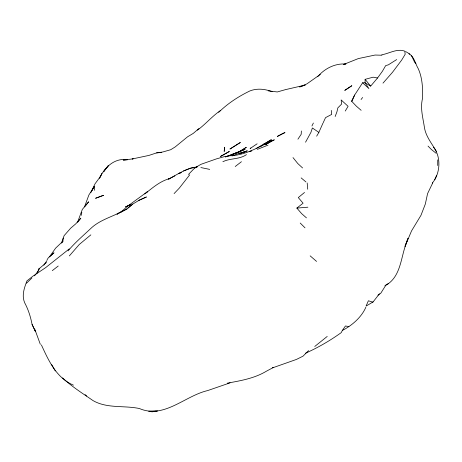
<?xml version="1.0" encoding="UTF-8"?>
<svg xmlns="http://www.w3.org/2000/svg" width="462" height="462" viewBox="0 0 462 462"><rect width="100%" height="100%" fill="white"/><g stroke="black" fill="none" stroke-linecap="round" stroke-linejoin="round"><path stroke-width="0.69" d="M437.722 165.517L437.751 159.869M396.662 59.586L388.317 64.859L385.683 65.592L382.432 71.229L377.558 77.974L373.129 77.183L365.107 79.354L365.067 82.785L368.907 88.577L362.601 82.773L354.643 95.039L351.542 101.132L356.335 106.162L361.145 110.32M301.357 130.977L301.195 134.28L297.921 139.195M62.283 242.492L62.924 241.228L63.23 238.097L64.12 235.655L70.634 228.234L75.791 223.81L80.827 218.145L77.529 222.355L82.323 209.43L88.664 201.796L84.488 206.959L88.854 195.045L94.352 186.434L94.681 190.304M224.313 150.323L224.203 151.438L224.659 147.239L224.382 149.705M81.393 215.315L81.797 212.306M365.846 307.253C361.573 317.186 351.998 325.548 342.336 330.457L341.222 332.64C329.972 340.708 317.977 347.667 305.324 353.286M61.458 243.133L63.23 238.097M407.94 238.583L405.959 244.121C400.612 258.61 400.629 277.737 384.875 285.805M407.934 238.49L405.012 246.362L411.55 230.885L420.98 215.304L425.323 204.054L427.581 193.595L432.755 182.837M316.655 136.186L318.849 132.403L323.007 123.065M313.375 123.025L311.942 125.982M335.164 116.511L336.908 111.914L337.855 107.877L341.655 104.014L341.147 99.931L348.1 106.324L345.241 111.03M99.365 178.413C104.585 167.394 114.299 157.79 127.495 159.656M354.643 95.039L352.038 101.126L351.542 101.132M434.696 179.782L436.515 175.675M100.087 177.344L101.929 173.279M323.261 122.586L325.543 117.625L331.71 114.397L331.277 110.395M36.902 273.394L39.01 268.844L46.437 262.491M90.864 192.59L95.062 183.772L100.999 175.675M37.364 272.615L37.936 271.419L34.558 275.837M91.909 190.742L94.352 186.434M305.544 142.204L310.938 132.346L312.37 127.968L318.849 132.403M47.095 259.777L48.337 257.744L53.979 252.778L49.365 256.953L55.659 248.106L62.924 241.228M43.861 265.194L47.009 260.516M342.336 330.457L345.432 325.999L348.868 326.536M379.389 293.849L373.111 301.9L366.06 306.11L368.393 300.768L372.482 302.067L373.111 301.9M361.059 99.521L362.624 97.482M189.732 174.786L179.308 188.115L174.099 193.578M432.322 183.05C440.373 173.597 441.326 156.976 433.547 147.251M377.558 77.974L370.674 86.111L365.067 82.785L362.601 82.773M69.34 255.908L79.302 244.456L90.858 234.852M68.047 250.906C74.809 242.804 82.848 235.938 90.523 228.73C98.868 220.593 110.002 217.538 120.12 212.405L117.14 214.154M382.992 83.137L392.481 72.309L401.663 60.095L405.174 54.285L404.799 51.155C397.077 48.256 389.316 53.5 381.762 54.793M188.461 174.463L194.71 167.972L200.918 164.339L216.539 158.847L224.347 156.641L230.642 155.717C246.564 155.105 260.158 146.038 274.312 139.795L265.021 144.802L266.216 144.156M26.525 283.223L31.918 277.98M317.619 76.767C324.567 68.584 334.754 63.346 345.634 63.975L345.98 63.912L343.618 64.455L358.35 58.576L375.075 55.042L381.97 55.226M144.739 193.982C152.275 188.063 159.939 181.237 169.381 178.678L168.67 179.042C177.685 174.284 186.446 168.116 196.835 166.973L194.71 167.972L197.286 166.782M308.552 350.618L303.014 356.173L296.46 359.424L272.672 367.81L273.233 367.556L266.453 371.171C254.522 378.372 240.789 380.705 227.316 383.16M218.693 112.341C227.783 103.436 238.392 96.494 249.821 90.974C257.022 88.057 265.049 88.993 272.141 91.672M146.211 192.758L147.707 191.476L127.639 206.156L120.83 212.133L127.062 208.963M128.095 208.073L132.756 204.077L139.287 200.162L146.442 196.974L138.871 200.346M198.96 128.511L193.255 133.391L187.549 136.821L175.19 146.928L170.68 149.728L162.624 152.027L156.56 152.882M197.413 130.186C205.538 124.238 211.989 116.401 220.247 110.672M132.669 204.042L126.438 209.205L120.83 212.133L122.072 211.203M304.522 192.463L298.296 197.58L303.084 203.205L296.858 208.085L301.646 213.64L306.45 217.868M314.766 346.465L327.217 336.44M52.293 270.64L58.224 266.02M235.216 166.522L241.435 161.717M69.288 248.874L45.605 267.665L33.177 275.976L26.952 280.879C24.301 287.988 21.437 295.489 24.769 302.962C28.367 309.667 30.631 316.967 32.074 324.422L35.337 331.289L32.074 324.422M260.816 146.287L261.937 145.501M263.063 144.716L271.344 139.697L256.162 148.533M377.933 295.166L380.775 293.237L386.238 284.58L388.432 283.662M257.132 143.798L250.115 148.527L250.872 148.025M266.811 143.798L272.747 140.246L265.021 144.802M117.129 214.137L121.454 211.573M263.756 144.127L264.749 143.538M320.362 74.394L306.912 83.87L299.688 86.971L305.209 85.077L285.776 89.57M168.67 179.042L174.867 175.901M249.827 151.623L251.091 151.005M246.483 154.637C239.408 159.575 230.457 158.027 222.886 161.694M130.44 204.66L125.468 206.912L130.682 204.614M225.496 156.866L237.901 152.477L245.097 149.336L232.195 154.47M249.728 151.715L251.351 151.057M267.995 145.143L257.322 149.382M183.495 170.98L190.864 168.047L196.91 167.215M180.769 172.736L178.771 173.527L181.433 172.476M232.005 155.989L237.15 153.985L245.42 151.675L239.628 153.523M232.224 154.435L239.98 151.421L246.344 147.309L237.901 152.477L239.98 151.421L225.525 156.947M239.807 153.609L247.291 150.808L239.01 153.725M230.041 382.865L207.605 390.592C184.881 395.853 164.062 419.138 139.455 408.547C124.087 405.249 107.23 408.76 93.058 400.618C82.675 393.422 71.818 386.648 62.595 377.916M285.377 89.663L277.298 91.955L268.185 90.847M161.579 152.472L156.612 152.882L148.903 155.423L132.19 158.968L133.148 158.841L123.267 160.089L127.316 159.846M296.858 208.085L307.894 207.195M157.686 410.949L152.119 411.827L148.648 411.244L156.254 410.949M200.866 167.562L209.713 169.387M408.951 53.806C414.241 56.48 415.298 63.831 418.214 68.613C422.389 77.818 422.828 88.138 422.62 98.077C420.05 107.733 422.822 117.157 424.301 126.663C425.508 136.302 432.034 143.607 436.567 151.784M73.441 385.152C56.376 377.939 48.626 360.689 41.401 344.918M405.613 51.53L409.933 54.106M436.105 153.24L431.294 149.411L428.031 146.09M301.16 177.899L305.965 181.97M316.557 261.417L310.158 255.856M85.089 394.629L86.613 396.009M302.587 167.96L297.782 163.525L293.006 157.588M415.869 63.542L414.68 62.37L411.434 55.48M300.219 223.036L305.012 227.841M365.107 79.354L370.674 86.111M51.64 364.57L55.29 370.957M40.344 344.352L34.748 329.117M307.184 182.969L307.732 189.247M39.01 268.844L38.49 270.905L39.01 268.844M103.875 171.344L103.482 171.899L108.293 165.673L103.875 171.344M351.784 85.759L344.854 90.327L351.784 85.759M240.269 142.539L230.053 148.966L240.269 142.539M229.256 151.519L220.588 156.422L229.256 151.519M282.784 133.454L277.344 136.44L285.002 132.565L282.784 133.454M103.003 195.472L95.542 198.29L103.465 195.345L103.003 195.472"/></g></svg>
